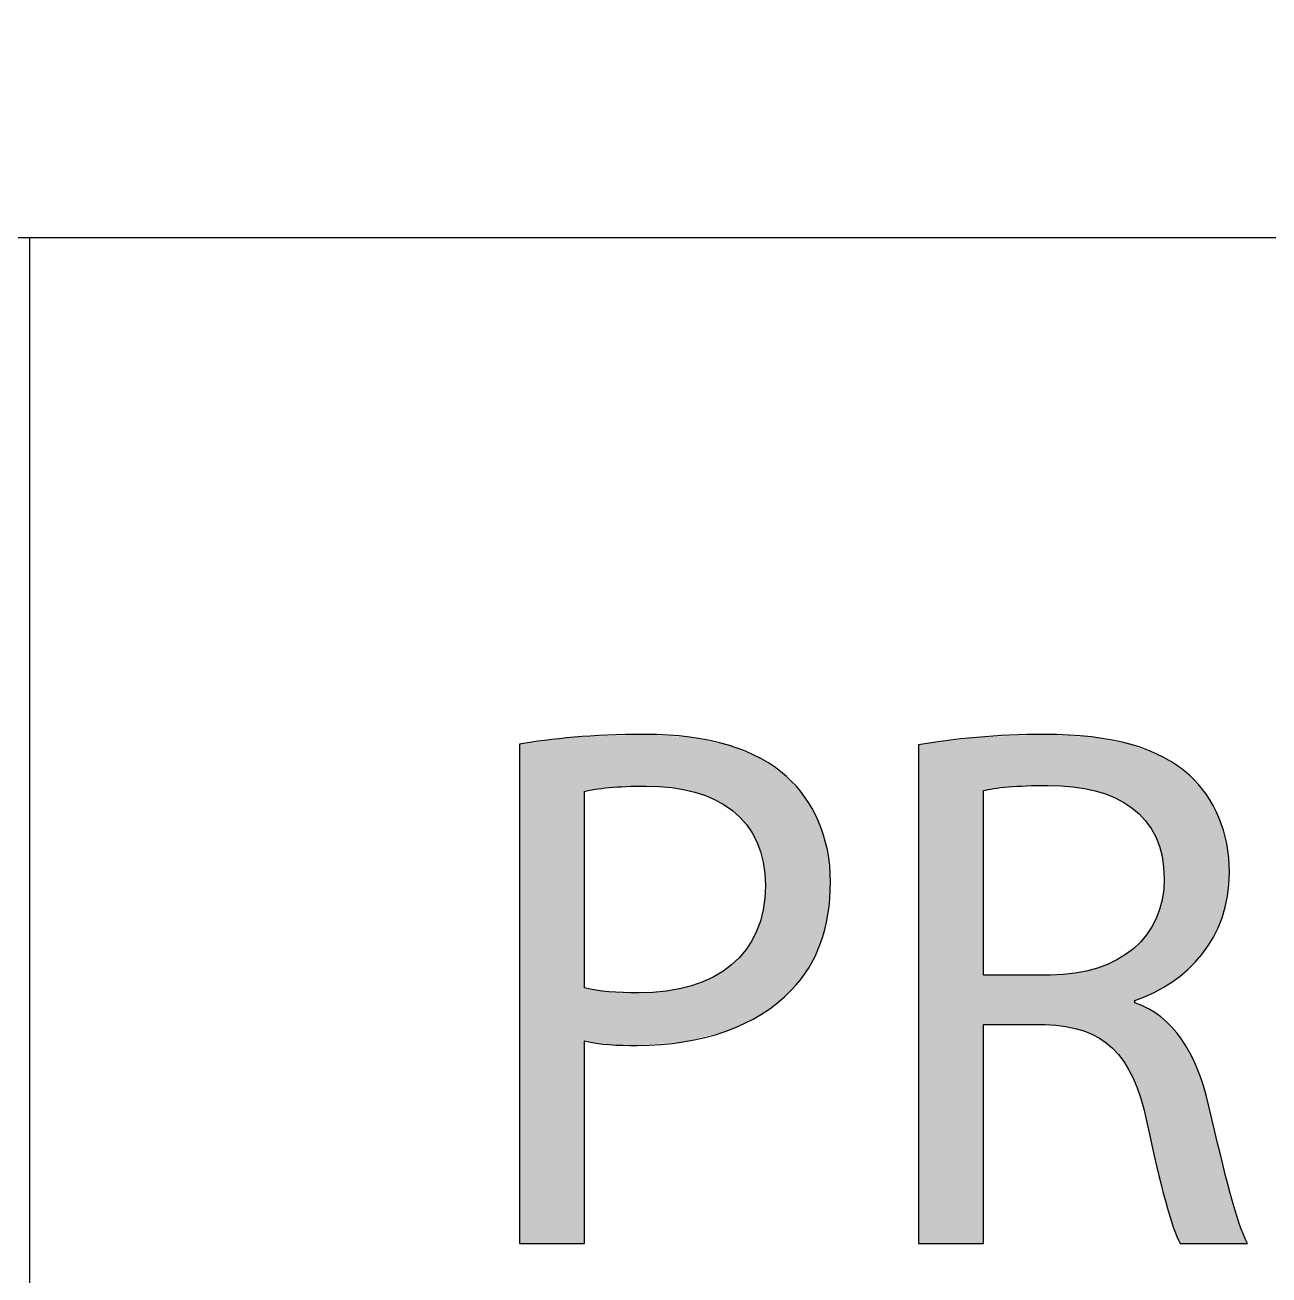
# Model space of a CAD drawing. Extents: x 0 to 360, y -268 to 0.
# Drawn here: x 291.02 to 295.99, y -200.15 to -195.15 of the extents above; entities that cross this region are included whole.
import ezdxf

# ---------------------------------------------------------------- set-up
doc = ezdxf.new("R2010")
doc.units = 0
doc.layers.add('LAYER_1', color=7, linetype='CONTINUOUS')

# ---------------------------------------------------------------- blocks, each defined once
blk = doc.blocks.new('*U217')
at = {"layer": 'LAYER_1', "color": 250}
for points in [[(293.2147, -200.0228), (292.9961, -198.0256), (293.2147, -197.9983)], [(293.2565, -200.0228), (293.2147, -197.9983), (293.2565, -197.9966)], [(293.2979, -198.2062), (293.2565, -197.9966), (293.2979, -197.9949)], [(293.3021, -198.2057), (293.2979, -197.9949), (293.3021, -197.9947)], [(293.3532, -198.1995), (293.3021, -197.9947), (293.3532, -197.9926)], [(293.3537, -198.1994), (293.3532, -197.9926), (293.3537, -197.9926)], [(293.3549, -198.1994), (293.3537, -197.9926), (293.3549, -197.9925)], [(293.4667, -198.1949), (293.3549, -197.9925), (293.4667, -197.9879)], [(293.4722, -198.1946), (293.4667, -197.9879), (293.4722, -197.9877)], [(293.4963, -198.1937), (293.4722, -197.9877), (293.4963, -197.9867)], [(293.5025, -198.1934), (293.5025, -197.9871), (293.5298, -198.195)], [(293.5298, -198.195), (293.5298, -197.9888), (293.5844, -198.1983)], [(293.5844, -198.1983), (293.5844, -197.9921), (293.6047, -198.1995)], [(293.6047, -198.1995), (293.6047, -197.9933), (293.6359, -198.2045)], [(293.6359, -198.2045), (293.6359, -197.9952), (293.6509, -198.2069)], [(293.6509, -198.2069), (293.6509, -197.9962), (293.6522, -198.2071)], [(293.6522, -198.2071), (293.6522, -197.9962), (293.677, -198.213)], [(293.677, -198.213), (293.677, -197.9978), (293.6843, -198.2148)], [(293.6843, -198.2148), (293.6843, -197.9993), (293.697, -198.2178)], [(293.697, -198.2178), (293.697, -198.002), (293.7293, -198.2284)], [(293.7293, -198.2284), (293.7293, -198.0087), (293.7392, -198.2316)], [(293.7392, -198.2316), (293.7392, -198.0108), (293.771, -198.2453)], [(293.771, -198.2453), (293.771, -198.0175), (293.7784, -198.2485)], [(293.7784, -198.2485), (293.7784, -198.019), (293.8092, -198.2656)], [(293.8092, -198.2656), (293.8092, -198.0255), (293.8146, -198.2686)], [(293.8146, -198.2686), (293.8146, -198.0266), (293.8182, -198.2711)], [(293.8182, -198.2711), (293.8182, -198.0274), (293.8318, -198.2806)], [(293.8318, -198.2806), (293.8318, -198.0302), (293.8438, -198.2891)], [(293.8438, -198.2891), (293.8438, -198.0351), (293.8476, -198.2917)], [(293.8476, -198.2917), (293.8476, -198.0367), (293.8747, -198.3158)], [(293.8747, -198.3158), (293.8747, -198.0478), (293.8773, -198.3181)], [(293.8773, -198.3181), (293.8773, -198.0488), (293.8941, -198.3371)], [(293.8941, -198.3371), (293.8941, -198.0557), (293.9019, -198.3458)], [(293.9019, -198.3458), (293.9019, -198.0589), (293.9035, -198.3476)], [(293.9035, -198.3476), (293.9035, -198.0596), (293.9251, -198.379)], [(293.9251, -198.379), (293.9251, -198.0684), (293.926, -198.3803)], [(293.926, -198.3803), (293.926, -198.0688), (293.9443, -198.4153)], [(293.9443, -198.4153), (293.9443, -198.0763), (293.9448, -198.4162)], [(293.9448, -198.4162), (293.9448, -198.0765), (293.9595, -198.4548)], [(293.9595, -198.4548), (293.9595, -198.0825), (293.9597, -198.4554)], [(293.9597, -198.4554), (293.9597, -198.0826), (293.9605, -198.4586)], [(293.9605, -198.4586), (293.9605, -198.0829), (293.9641, -198.4728)], [(293.9641, -198.4728), (293.9641, -198.0854), (293.9704, -198.4975)], [(293.9704, -198.4975), (293.9704, -198.0899), (293.9705, -198.4978)], [(293.9705, -198.4978), (293.9705, -198.0899), (293.9771, -198.5434)], [(293.9771, -198.5434), (293.9771, -198.0945), (293.9771, -198.5434)], [(293.9771, -198.5434), (293.9771, -198.0945), (293.9793, -198.5924)], [(293.9793, -199.0951), (293.9771, -198.642), (293.9793, -198.5924)], [(293.9771, -199.0966), (293.9705, -198.6887), (293.9771, -198.6421)], [(293.9771, -199.0966), (293.9771, -198.6421), (293.9771, -198.642)], [(293.9605, -199.1078), (293.9597, -198.7324), (293.9605, -198.7291)], [(293.9641, -199.1058), (293.9605, -198.7291), (293.9641, -198.7145)], [(293.9704, -199.1013), (293.9641, -198.7145), (293.9704, -198.6891)], [(293.9705, -199.1013), (293.9704, -198.6891), (293.9705, -198.6887)], [(293.9443, -199.1166), (293.926, -198.8108), (293.9443, -198.7744)], [(293.9448, -199.1163), (293.9443, -198.7744), (293.9448, -198.7731)], [(293.9595, -199.1083), (293.9448, -198.7731), (293.9595, -198.7332)], [(293.9597, -199.1082), (293.9595, -198.7332), (293.9597, -198.7324)], [(293.9251, -199.127), (293.9035, -198.8454), (293.9251, -198.8127)], [(293.926, -199.1265), (293.9251, -198.8127), (293.926, -198.8108)], [(293.8747, -199.1519), (293.8476, -198.9054), (293.8747, -198.88)], [(293.8773, -199.1509), (293.8747, -198.88), (293.8773, -198.877)], [(293.8941, -199.1439), (293.8773, -198.877), (293.8941, -198.857)], [(293.9019, -199.1397), (293.8941, -198.857), (293.9019, -198.8479)], [(293.9035, -199.1388), (293.9019, -198.8479), (293.9035, -198.8454)], [(293.8146, -199.1761), (293.8092, -198.9347), (293.8146, -198.9307)], [(293.8182, -199.1752), (293.8146, -198.9307), (293.8182, -198.928)], [(293.8318, -199.1696), (293.8182, -198.928), (293.8318, -198.9179)], [(293.8438, -199.1646), (293.8318, -198.9179), (293.8438, -198.909)], [(293.8476, -199.1631), (293.8438, -198.909), (293.8476, -198.9054)], [(293.7293, -199.1974), (293.697, -198.9878), (293.7293, -198.9765)], [(293.7392, -199.195), (293.7293, -198.9765), (293.7392, -198.9719)], [(293.771, -199.187), (293.7392, -198.9719), (293.771, -198.9573)], [(293.7784, -199.1851), (293.771, -198.9573), (293.7784, -198.9529)], [(293.8092, -199.1774), (293.7784, -198.9529), (293.8092, -198.9347)], [(293.2565, -199.2132), (293.2565, -199.0003), (293.2979, -199.2193)], [(293.2979, -199.2193), (293.2979, -199.009), (293.3021, -199.2199)], [(293.3021, -199.2199), (293.3021, -199.0099), (293.3532, -199.2274)], [(293.3532, -199.2274), (293.3532, -199.0163), (293.3537, -199.2275)], [(293.3537, -199.2275), (293.3537, -199.0163), (293.3549, -199.2277)], [(293.3549, -199.2277), (293.3549, -199.0163), (293.4667, -199.2311)], [(293.4963, -199.2288), (293.4722, -199.0209), (293.4963, -199.0202)], [(293.5025, -199.2283), (293.4963, -199.0202), (293.5025, -199.02)], [(293.5298, -199.2263), (293.5025, -199.02), (293.5298, -199.0191)], [(293.5844, -199.2221), (293.5298, -199.0191), (293.5844, -199.0137)], [(293.6047, -199.2206), (293.5844, -199.0137), (293.6047, -199.0102)], [(293.6359, -199.2182), (293.6047, -199.0102), (293.6359, -199.0048)], [(293.6509, -199.217), (293.6359, -199.0048), (293.6509, -199.0009)], [(293.6522, -199.2167), (293.6509, -199.0009), (293.6522, -199.0006)], [(293.677, -199.2105), (293.6522, -199.0006), (293.677, -198.9942)], [(293.6843, -199.2087), (293.677, -198.9942), (293.6843, -198.9923)], [(293.697, -199.2055), (293.6843, -198.9923), (293.697, -198.9878)]]:
    blk.add_solid(points, dxfattribs=at)
at = {"layer": 'LAYER_1', "color": 250, "extrusion": (0, 0, -1)}
for points in [[(-292.9961, -200.0228), (-292.9961, -198.0256), (-293.2147, -200.0228)], [(-293.2147, -200.0228), (-293.2147, -197.9983), (-293.2565, -200.0228)], [(-293.2565, -198.2148), (-293.2565, -197.9966), (-293.2979, -198.2062)], [(-293.2979, -198.2062), (-293.2979, -197.9949), (-293.3021, -198.2057)], [(-293.3021, -198.2057), (-293.3021, -197.9947), (-293.3532, -198.1995)], [(-293.3532, -198.1995), (-293.3532, -197.9926), (-293.3537, -198.1994)], [(-293.3537, -198.1994), (-293.3537, -197.9926), (-293.3549, -198.1994)], [(-293.3549, -198.1994), (-293.3549, -197.9925), (-293.4667, -198.1949)], [(-293.4667, -198.1949), (-293.4667, -197.9879), (-293.4722, -198.1946)], [(-293.4722, -198.1946), (-293.4722, -197.9877), (-293.4963, -198.1937)], [(-293.4963, -198.1937), (-293.4963, -197.9867), (-293.5025, -198.1934)], [(-293.5025, -198.1934), (-293.4963, -197.9867), (-293.5025, -197.9871)], [(-293.5298, -198.195), (-293.5025, -197.9871), (-293.5298, -197.9888)], [(-293.5844, -198.1983), (-293.5298, -197.9888), (-293.5844, -197.9921)], [(-293.6047, -198.1995), (-293.5844, -197.9921), (-293.6047, -197.9933)], [(-293.6359, -198.2045), (-293.6047, -197.9933), (-293.6359, -197.9952)], [(-293.6509, -198.2069), (-293.6359, -197.9952), (-293.6509, -197.9962)], [(-293.6522, -198.2071), (-293.6509, -197.9962), (-293.6522, -197.9962)], [(-293.677, -198.213), (-293.6522, -197.9962), (-293.677, -197.9978)], [(-293.6843, -198.2148), (-293.677, -197.9978), (-293.6843, -197.9993)], [(-293.697, -198.2178), (-293.6843, -197.9993), (-293.697, -198.002)], [(-293.7293, -198.2284), (-293.697, -198.002), (-293.7293, -198.0087)], [(-293.7392, -198.2316), (-293.7293, -198.0087), (-293.7392, -198.0108)], [(-293.771, -198.2453), (-293.7392, -198.0108), (-293.771, -198.0175)], [(-293.7784, -198.2485), (-293.771, -198.0175), (-293.7784, -198.019)], [(-293.8092, -198.2656), (-293.7784, -198.019), (-293.8092, -198.0255)], [(-293.8146, -198.2686), (-293.8092, -198.0255), (-293.8146, -198.0266)], [(-293.8182, -198.2711), (-293.8146, -198.0266), (-293.8182, -198.0274)], [(-293.8318, -198.2806), (-293.8182, -198.0274), (-293.8318, -198.0302)], [(-293.8438, -198.2891), (-293.8318, -198.0302), (-293.8438, -198.0351)], [(-293.8476, -198.2917), (-293.8438, -198.0351), (-293.8476, -198.0367)], [(-293.8747, -198.3158), (-293.8476, -198.0367), (-293.8747, -198.0478)], [(-293.8773, -198.3181), (-293.8747, -198.0478), (-293.8773, -198.0488)], [(-293.8941, -198.3371), (-293.8773, -198.0488), (-293.8941, -198.0557)], [(-293.9019, -198.3458), (-293.8941, -198.0557), (-293.9019, -198.0589)], [(-293.9035, -198.3476), (-293.9019, -198.0589), (-293.9035, -198.0596)], [(-293.9251, -198.379), (-293.9035, -198.0596), (-293.9251, -198.0684)], [(-293.926, -198.3803), (-293.9251, -198.0684), (-293.926, -198.0688)], [(-293.9443, -198.4153), (-293.926, -198.0688), (-293.9443, -198.0763)], [(-293.9448, -198.4162), (-293.9443, -198.0763), (-293.9448, -198.0765)], [(-293.9595, -198.4548), (-293.9448, -198.0765), (-293.9595, -198.0825)], [(-293.9597, -198.4554), (-293.9595, -198.0825), (-293.9597, -198.0826)], [(-293.9605, -198.4586), (-293.9597, -198.0826), (-293.9605, -198.0829)], [(-293.9641, -198.4728), (-293.9605, -198.0829), (-293.9641, -198.0854)], [(-293.9704, -198.4975), (-293.9641, -198.0854), (-293.9704, -198.0899)], [(-293.9705, -198.4978), (-293.9704, -198.0899), (-293.9705, -198.0899)], [(-293.9771, -198.5434), (-293.9705, -198.0899), (-293.9771, -198.0945)], [(-293.9771, -198.5434), (-293.9771, -198.0945), (-293.9771, -198.0945)], [(-293.9793, -198.5924), (-293.9771, -198.0945), (-293.9793, -198.0961)], [(-293.9793, -199.0951), (-293.9793, -198.0961), (-294.0276, -199.0609)], [(-294.0276, -199.0609), (-293.9793, -198.0961), (-294.0276, -198.1298)], [(-294.0276, -199.0609), (-294.0276, -198.1298), (-294.0634, -199.0281)], [(-294.0634, -199.0281), (-294.0276, -198.1298), (-294.0634, -198.1548)], [(-294.0634, -199.0281), (-294.0634, -198.1548), (-294.084, -199.0092)], [(-294.084, -199.0092), (-294.0634, -198.1548), (-294.084, -198.1778)], [(-294.084, -199.0092), (-294.084, -198.1778), (-294.1363, -198.9425)], [(-294.1363, -198.9425), (-294.084, -198.1778), (-294.1363, -198.2359)], [(-294.1363, -198.9425), (-294.1363, -198.2359), (-294.1514, -198.9232)], [(-294.1514, -198.9232), (-294.1363, -198.2359), (-294.1514, -198.2627)], [(-294.1514, -198.9232), (-294.1514, -198.2627), (-294.1919, -198.8396)], [(-294.1919, -198.8396), (-294.1514, -198.2627), (-294.1919, -198.3345)], [(-294.1919, -198.8396), (-294.1919, -198.3345), (-294.2001, -198.8225)], [(-294.2001, -198.8225), (-294.1919, -198.3345), (-294.2001, -198.3612)], [(-294.2001, -198.8225), (-294.2001, -198.3612), (-294.2273, -198.7168)], [(-294.2273, -198.7168), (-294.2001, -198.3612), (-294.2273, -198.4488)], [(-294.2273, -198.7168), (-294.2273, -198.4488), (-294.2298, -198.7072)], [(-294.2298, -198.7072), (-294.2273, -198.4488), (-294.2298, -198.4741)], [(-294.2298, -198.7072), (-294.2298, -198.4741), (-294.2397, -198.5772)], [(-293.9771, -199.0966), (-293.9771, -198.642), (-293.9793, -199.0951)], [(-293.9771, -199.0966), (-293.9771, -198.6421), (-293.9771, -199.0966)], [(-293.9605, -199.1078), (-293.9605, -198.7291), (-293.9641, -199.1058)], [(-293.9641, -199.1058), (-293.9641, -198.7145), (-293.9704, -199.1013)], [(-293.9704, -199.1013), (-293.9704, -198.6891), (-293.9705, -199.1013)], [(-293.9705, -199.1013), (-293.9705, -198.6887), (-293.9771, -199.0966)], [(-293.9443, -199.1166), (-293.9443, -198.7744), (-293.9448, -199.1163)], [(-293.9448, -199.1163), (-293.9448, -198.7731), (-293.9595, -199.1083)], [(-293.9595, -199.1083), (-293.9595, -198.7332), (-293.9597, -199.1082)], [(-293.9597, -199.1082), (-293.9597, -198.7324), (-293.9605, -199.1078)], [(-293.9251, -199.127), (-293.9251, -198.8127), (-293.926, -199.1265)], [(-293.926, -199.1265), (-293.926, -198.8108), (-293.9443, -199.1166)], [(-293.8747, -199.1519), (-293.8747, -198.88), (-293.8773, -199.1509)], [(-293.8773, -199.1509), (-293.8773, -198.877), (-293.8941, -199.1439)], [(-293.8941, -199.1439), (-293.8941, -198.857), (-293.9019, -199.1397)], [(-293.9019, -199.1397), (-293.9019, -198.8479), (-293.9035, -199.1388)], [(-293.9035, -199.1388), (-293.9035, -198.8454), (-293.9251, -199.127)], [(-293.8146, -199.1761), (-293.8146, -198.9307), (-293.8182, -199.1752)], [(-293.8182, -199.1752), (-293.8182, -198.928), (-293.8318, -199.1696)], [(-293.8318, -199.1696), (-293.8318, -198.9179), (-293.8438, -199.1646)], [(-293.8438, -199.1646), (-293.8438, -198.909), (-293.8476, -199.1631)], [(-293.8476, -199.1631), (-293.8476, -198.9054), (-293.8747, -199.1519)], [(-293.7293, -199.1974), (-293.7293, -198.9765), (-293.7392, -199.195)], [(-293.7392, -199.195), (-293.7392, -198.9719), (-293.771, -199.187)], [(-293.771, -199.187), (-293.771, -198.9573), (-293.7784, -199.1851)], [(-293.7784, -199.1851), (-293.7784, -198.9529), (-293.8092, -199.1774)], [(-293.8092, -199.1774), (-293.8092, -198.9347), (-293.8146, -199.1761)], [(-293.2979, -199.2193), (-293.2565, -199.0003), (-293.2979, -199.009)], [(-293.3021, -199.2199), (-293.2979, -199.009), (-293.3021, -199.0099)], [(-293.3532, -199.2274), (-293.3021, -199.0099), (-293.3532, -199.0163)], [(-293.3537, -199.2275), (-293.3532, -199.0163), (-293.3537, -199.0163)], [(-293.3549, -199.2277), (-293.3537, -199.0163), (-293.3549, -199.0163)], [(-293.4667, -199.2311), (-293.3549, -199.0163), (-293.4667, -199.0207)], [(-293.4667, -199.2311), (-293.4667, -199.0207), (-293.4722, -199.2307)], [(-293.4722, -199.2307), (-293.4667, -199.0207), (-293.4722, -199.0209)], [(-293.4722, -199.2307), (-293.4722, -199.0209), (-293.4963, -199.2288)], [(-293.4963, -199.2288), (-293.4963, -199.0202), (-293.5025, -199.2283)], [(-293.5025, -199.2283), (-293.5025, -199.02), (-293.5298, -199.2263)], [(-293.5298, -199.2263), (-293.5298, -199.0191), (-293.5844, -199.2221)], [(-293.5844, -199.2221), (-293.5844, -199.0137), (-293.6047, -199.2206)], [(-293.6047, -199.2206), (-293.6047, -199.0102), (-293.6359, -199.2182)], [(-293.6359, -199.2182), (-293.6359, -199.0048), (-293.6509, -199.217)], [(-293.6509, -199.217), (-293.6509, -199.0009), (-293.6522, -199.2167)], [(-293.6522, -199.2167), (-293.6522, -199.0006), (-293.677, -199.2105)], [(-293.677, -199.2105), (-293.677, -198.9942), (-293.6843, -199.2087)], [(-293.6843, -199.2087), (-293.6843, -198.9923), (-293.697, -199.2055)], [(-293.697, -199.2055), (-293.697, -198.9878), (-293.7293, -199.1974)]]:
    blk.add_solid(points, dxfattribs=at)
blk = doc.blocks.new('*U218')
at = {"layer": 'LAYER_1', "color": 250}
for points in [[(294.8246, -200.0228), (294.5911, -198.0287), (294.8246, -197.9987)], [(294.8516, -200.0228), (294.8246, -197.9987), (294.8516, -197.9975)], [(294.8934, -198.2033), (294.8516, -197.9975), (294.8934, -197.9956)], [(294.9506, -198.1966), (294.8934, -197.9956), (294.9506, -197.993)], [(295.0228, -198.1922), (294.9506, -197.993), (295.0228, -197.9898)], [(295.0921, -198.191), (295.0228, -197.9898), (295.0921, -197.9867)], [(295.11, -198.1907), (295.11, -197.9877), (295.1189, -198.1911)], [(295.1189, -198.1911), (295.1189, -197.9881), (295.1699, -198.1939)], [(295.1699, -198.1939), (295.1699, -197.9908), (295.1807, -198.1945)], [(295.1807, -198.1945), (295.1807, -197.9914), (295.2091, -198.1961)], [(295.2091, -198.1961), (295.2091, -197.9929), (295.2184, -198.1974)], [(295.2184, -198.1974), (295.2184, -197.9934), (295.2529, -198.2025)], [(295.2529, -198.2025), (295.2529, -197.9952), (295.2552, -198.2029)], [(295.2552, -198.2029), (295.2552, -197.9953), (295.2643, -198.2049)], [(295.2643, -198.2049), (295.2643, -197.9958), (295.2835, -198.2091)], [(295.2835, -198.2091), (295.2835, -197.9968), (295.2988, -198.2125)], [(295.2988, -198.2125), (295.2988, -197.9998), (295.3075, -198.2152)], [(295.3075, -198.2152), (295.3075, -198.0015), (295.315, -198.2174)], [(295.315, -198.2174), (295.315, -198.0029), (295.3398, -198.225)], [(295.3398, -198.225), (295.3398, -198.0077), (295.3479, -198.2283)], [(295.3479, -198.2283), (295.3479, -198.0092), (295.3679, -198.2363)], [(295.3679, -198.2363), (295.3679, -198.0131), (295.378, -198.2404)], [(295.378, -198.2404), (295.378, -198.015), (295.3854, -198.2442)], [(295.3854, -198.2442), (295.3854, -198.0164), (295.4126, -198.2584)], [(295.4126, -198.2584), (295.4126, -198.0217), (295.4133, -198.2588)], [(295.4133, -198.2588), (295.4133, -198.0218), (295.4198, -198.2631)], [(295.4198, -198.2631), (295.4198, -198.0231), (295.4426, -198.2782)], [(295.4426, -198.2782), (295.4426, -198.0274), (295.4455, -198.2801)], [(295.4455, -198.2801), (295.4455, -198.0286), (295.4498, -198.2837)], [(295.4498, -198.2837), (295.4498, -198.0303), (295.451, -198.2848)], [(295.451, -198.2848), (295.451, -198.0308), (295.4572, -198.29)], [(295.4572, -198.29), (295.4572, -198.0332), (295.4745, -198.3046)], [(295.4745, -198.3046), (295.4745, -198.0401), (295.479, -198.3095)], [(295.479, -198.3095), (295.479, -198.0419), (295.4805, -198.311)], [(295.4805, -198.311), (295.4805, -198.0424), (295.5001, -198.3321)], [(295.5001, -198.3321), (295.5001, -198.0502), (295.5037, -198.3371)], [(295.5037, -198.3371), (295.5037, -198.0516), (295.5055, -198.3396)], [(295.5055, -198.3396), (295.5055, -198.0523), (295.5118, -198.3484)], [(295.5118, -198.3484), (295.5118, -198.0549), (295.5222, -198.3628)], [(295.5222, -198.3628), (295.5222, -198.0589), (295.5248, -198.3677)], [(295.5248, -198.3677), (295.5248, -198.06), (295.5338, -198.3843)], [(295.5338, -198.3843), (295.5338, -198.0636), (295.5406, -198.3968)], [(295.5406, -198.3968), (295.5406, -198.0662), (295.5424, -198.4013)], [(295.5424, -198.4013), (295.5424, -198.0669), (295.5551, -198.4339)], [(295.5551, -198.4339), (295.5551, -198.072), (295.5562, -198.438)], [(295.5562, -198.438), (295.5562, -198.0724), (295.561, -198.4562)], [(295.561, -198.4562), (295.561, -198.0743), (295.5657, -198.4744)], [(295.5657, -198.4744), (295.5657, -198.0762), (295.5662, -198.4778)], [(295.5662, -198.4778), (295.5662, -198.0764), (295.5722, -198.5182)], [(295.5722, -198.5182), (295.5722, -198.0787), (295.5723, -198.5211)], [(295.5723, -198.5211), (295.5723, -198.0788), (295.5725, -198.5241)], [(295.5725, -198.5241), (295.5725, -198.0789), (295.5744, -198.5655)], [(295.5744, -198.9957), (295.5725, -198.6049), (295.5744, -198.5655)], [(295.5722, -198.997), (295.5662, -198.6482), (295.5722, -198.6087)], [(295.5723, -198.9969), (295.5722, -198.6087), (295.5723, -198.6078)], [(295.5725, -198.9969), (295.5723, -198.6078), (295.5725, -198.6049)], [(295.561, -199.0036), (295.5562, -198.6866), (295.561, -198.6684)], [(295.5657, -199.0008), (295.561, -198.6684), (295.5657, -198.6502)], [(295.5662, -199.0005), (295.5657, -198.6502), (295.5662, -198.6482)], [(295.5406, -199.0154), (295.5338, -198.7393), (295.5406, -198.7263)], [(295.5424, -199.0144), (295.5406, -198.7263), (295.5424, -198.7228)], [(295.5551, -199.0069), (295.5424, -198.7228), (295.5551, -198.6894)], [(295.5562, -199.0063), (295.5551, -198.6894), (295.5562, -198.6866)], [(295.5118, -199.0285), (295.5055, -198.7857), (295.5118, -198.7762)], [(295.5222, -199.0242), (295.5118, -198.7762), (295.5222, -198.7607)], [(295.5248, -199.0231), (295.5222, -198.7607), (295.5248, -198.7568)], [(295.5338, -199.0194), (295.5248, -198.7568), (295.5338, -198.7393)], [(295.4745, -199.0441), (295.4572, -198.8381), (295.4745, -198.8217)], [(295.479, -199.0422), (295.4745, -198.8217), (295.479, -198.8174)], [(295.4805, -199.0416), (295.479, -198.8174), (295.4805, -198.8158)], [(295.5001, -199.0334), (295.4805, -198.8158), (295.5001, -198.7926)], [(295.5037, -199.0319), (295.5001, -198.7926), (295.5037, -198.7884)], [(295.5055, -199.0312), (295.5037, -198.7884), (295.5055, -198.7857)], [(295.4126, -199.2954), (295.3854, -198.8887), (295.4126, -198.8721)], [(295.4133, -199.2967), (295.4126, -198.8721), (295.4133, -198.8717)], [(295.4126, -199.2954), (295.4126, -198.8721), (295.4133, -199.2967)], [(295.4198, -199.3083), (295.4133, -198.8717), (295.4198, -198.8677)], [(295.4133, -199.2967), (295.4133, -198.8717), (295.4198, -199.3083)], [(295.4426, -199.3492), (295.4198, -198.8677), (295.4426, -198.8504)], [(295.4198, -199.3083), (295.4198, -198.8677), (295.4426, -199.3492)], [(295.4455, -199.3545), (295.4426, -198.8504), (295.4455, -198.8481)], [(295.4426, -199.3492), (295.4426, -198.8504), (295.4455, -199.3545)], [(295.4498, -199.3621), (295.4455, -198.8481), (295.4498, -198.8449)], [(295.4455, -199.3545), (295.4455, -198.8481), (295.4498, -199.3621)], [(295.451, -199.3654), (295.4498, -198.8449), (295.451, -198.8439)], [(295.4498, -199.3621), (295.4498, -198.8449), (295.451, -199.3654)], [(295.4572, -199.3818), (295.451, -198.8439), (295.4572, -198.8381)], [(295.451, -199.3654), (295.451, -198.8439), (295.4572, -199.3818)], [(295.2835, -199.1872), (295.2643, -198.9336), (295.2835, -198.9284)], [(295.2988, -199.1942), (295.2835, -198.9284), (295.2988, -198.9242)], [(295.2835, -199.1872), (295.2835, -198.9284), (295.2988, -199.1942)], [(295.3075, -199.1983), (295.2988, -198.9242), (295.3075, -198.9218)], [(295.2988, -199.1942), (295.2988, -198.9242), (295.3075, -199.1983)], [(295.315, -199.2017), (295.3075, -198.9218), (295.315, -198.919)], [(295.3075, -199.1983), (295.3075, -198.9218), (295.315, -199.2017)], [(295.3398, -199.2207), (295.315, -198.919), (295.3398, -198.9098)], [(295.315, -199.2017), (295.315, -198.919), (295.3398, -199.2207)], [(295.3479, -199.2269), (295.3398, -198.9098), (295.3479, -198.9067)], [(295.3398, -199.2207), (295.3398, -198.9098), (295.3479, -199.2269)], [(295.3679, -199.2422), (295.3479, -198.9067), (295.3679, -198.8971)], [(295.3479, -199.2269), (295.3479, -198.9067), (295.3679, -199.2422)], [(295.378, -199.2543), (295.3679, -198.8971), (295.378, -198.8922)], [(295.3679, -199.2422), (295.3679, -198.8971), (295.378, -199.2543)], [(295.3854, -199.263), (295.378, -198.8922), (295.3854, -198.8887)], [(295.378, -199.2543), (295.378, -198.8922), (295.3854, -199.263)], [(295.3854, -199.263), (295.3854, -198.8887), (295.4126, -199.2954)], [(295.0976, -199.147), (295.0976, -198.9493), (295.11, -199.1482)], [(295.11, -199.1482), (295.11, -198.9493), (295.1189, -199.1491)], [(295.1699, -199.154), (295.1189, -198.9493), (295.1699, -198.9475)], [(295.1189, -199.1491), (295.1189, -198.9493), (295.1699, -199.154)], [(295.1807, -199.155), (295.1699, -198.9475), (295.1807, -198.9463)], [(295.1699, -199.154), (295.1699, -198.9475), (295.1807, -199.155)], [(295.2091, -199.1621), (295.1807, -198.9463), (295.2091, -198.9433)], [(295.1807, -199.155), (295.1807, -198.9463), (295.2091, -199.1621)], [(295.2184, -199.1644), (295.2091, -198.9433), (295.2184, -198.9422)], [(295.2091, -199.1621), (295.2091, -198.9433), (295.2184, -199.1644)], [(295.2529, -199.173), (295.2184, -198.9422), (295.2529, -198.9358)], [(295.2184, -199.1644), (295.2184, -198.9422), (295.2529, -199.173)], [(295.2552, -199.174), (295.2529, -198.9358), (295.2552, -198.9353)], [(295.2529, -199.173), (295.2529, -198.9358), (295.2552, -199.174)], [(295.2643, -199.1783), (295.2552, -198.9353), (295.2643, -198.9336)], [(295.2552, -199.174), (295.2552, -198.9353), (295.2643, -199.1783)], [(295.2643, -199.1783), (295.2643, -198.9336), (295.2835, -199.1872)], [(295.4572, -199.3818), (295.4572, -199.0602), (295.4745, -199.4275)], [(295.4745, -199.4275), (295.4745, -199.0679), (295.479, -199.4395)], [(295.479, -199.4395), (295.479, -199.0699), (295.4805, -199.4432)], [(295.4805, -199.4432), (295.4805, -199.0706), (295.5001, -199.519)], [(295.5001, -199.519), (295.5001, -199.0793), (295.5037, -199.5328)], [(295.5037, -199.5328), (295.5037, -199.0809), (295.5055, -199.5398)], [(295.5055, -199.5398), (295.5055, -199.0817), (295.5118, -199.5667)], [(295.5118, -199.5667), (295.5118, -199.0845), (295.5222, -199.6106)], [(295.5222, -199.6106), (295.5222, -199.0914), (295.5248, -199.6218)], [(295.5248, -199.6218), (295.5248, -199.0931), (295.5338, -199.6601)], [(295.5338, -199.6601), (295.5338, -199.0991), (295.5406, -199.6887)], [(295.5406, -199.6887), (295.5406, -199.1036), (295.5424, -199.6963)], [(295.5424, -199.6963), (295.5424, -199.1047), (295.5551, -199.7505)], [(295.5551, -199.7505), (295.5551, -199.1132), (295.5562, -199.755)], [(295.5562, -199.755), (295.5562, -199.1139), (295.561, -199.7752)], [(295.561, -199.7752), (295.561, -199.1171), (295.5657, -199.7954)], [(295.5657, -199.7954), (295.5657, -199.1214), (295.5662, -199.7976)], [(295.5662, -199.7976), (295.5662, -199.1219), (295.5722, -199.8229)], [(295.5722, -199.8229), (295.5722, -199.1274), (295.5723, -199.8234)], [(295.5723, -199.8234), (295.5723, -199.1275), (295.5725, -199.824)], [(295.5725, -199.824), (295.5725, -199.1276), (295.5744, -199.8321)], [(295.5744, -199.8321), (295.5744, -199.1294), (295.5794, -199.8533)], [(295.5794, -199.8533), (295.5794, -199.134), (295.6048, -199.938)], [(295.6048, -199.938), (295.6048, -199.1575), (295.605, -199.9385)], [(295.605, -199.9385), (295.605, -199.1577), (295.6107, -199.9575)], [(295.6107, -199.9575), (295.6107, -199.1647), (295.6378, -200.0228)]]:
    blk.add_solid(points, dxfattribs=at)
at = {"layer": 'LAYER_1', "color": 250, "extrusion": (0, 0, -1)}
for points in [[(-294.5911, -200.0228), (-294.5911, -198.0287), (-294.8246, -200.0228)], [(-294.8246, -200.0228), (-294.8246, -197.9987), (-294.8516, -200.0228)], [(-294.8516, -198.2117), (-294.8516, -197.9975), (-294.8934, -198.2033)], [(-294.8934, -198.2033), (-294.8934, -197.9956), (-294.9506, -198.1966)], [(-294.9506, -198.1966), (-294.9506, -197.993), (-295.0228, -198.1922)], [(-295.0228, -198.1922), (-295.0228, -197.9898), (-295.0921, -198.191)], [(-295.0921, -198.191), (-295.0921, -197.9867), (-295.0976, -198.1909)], [(-295.0976, -198.1909), (-295.0921, -197.9867), (-295.0976, -197.987)], [(-295.0976, -198.1909), (-295.0976, -197.987), (-295.11, -198.1907)], [(-295.11, -198.1907), (-295.0976, -197.987), (-295.11, -197.9877)], [(-295.1189, -198.1911), (-295.11, -197.9877), (-295.1189, -197.9881)], [(-295.1699, -198.1939), (-295.1189, -197.9881), (-295.1699, -197.9908)], [(-295.1807, -198.1945), (-295.1699, -197.9908), (-295.1807, -197.9914)], [(-295.2091, -198.1961), (-295.1807, -197.9914), (-295.2091, -197.9929)], [(-295.2184, -198.1974), (-295.2091, -197.9929), (-295.2184, -197.9934)], [(-295.2529, -198.2025), (-295.2184, -197.9934), (-295.2529, -197.9952)], [(-295.2552, -198.2029), (-295.2529, -197.9952), (-295.2552, -197.9953)], [(-295.2643, -198.2049), (-295.2552, -197.9953), (-295.2643, -197.9958)], [(-295.2835, -198.2091), (-295.2643, -197.9958), (-295.2835, -197.9968)], [(-295.2988, -198.2125), (-295.2835, -197.9968), (-295.2988, -197.9998)], [(-295.3075, -198.2152), (-295.2988, -197.9998), (-295.3075, -198.0015)], [(-295.315, -198.2174), (-295.3075, -198.0015), (-295.315, -198.0029)], [(-295.3398, -198.225), (-295.315, -198.0029), (-295.3398, -198.0077)], [(-295.3479, -198.2283), (-295.3398, -198.0077), (-295.3479, -198.0092)], [(-295.3679, -198.2363), (-295.3479, -198.0092), (-295.3679, -198.0131)], [(-295.378, -198.2404), (-295.3679, -198.0131), (-295.378, -198.015)], [(-295.3854, -198.2442), (-295.378, -198.015), (-295.3854, -198.0164)], [(-295.4126, -198.2584), (-295.3854, -198.0164), (-295.4126, -198.0217)], [(-295.4133, -198.2588), (-295.4126, -198.0217), (-295.4133, -198.0218)], [(-295.4198, -198.2631), (-295.4133, -198.0218), (-295.4198, -198.0231)], [(-295.4426, -198.2782), (-295.4198, -198.0231), (-295.4426, -198.0274)], [(-295.4455, -198.2801), (-295.4426, -198.0274), (-295.4455, -198.0286)], [(-295.4498, -198.2837), (-295.4455, -198.0286), (-295.4498, -198.0303)], [(-295.451, -198.2848), (-295.4498, -198.0303), (-295.451, -198.0308)], [(-295.4572, -198.29), (-295.451, -198.0308), (-295.4572, -198.0332)], [(-295.4745, -198.3046), (-295.4572, -198.0332), (-295.4745, -198.0401)], [(-295.479, -198.3095), (-295.4745, -198.0401), (-295.479, -198.0419)], [(-295.4805, -198.311), (-295.479, -198.0419), (-295.4805, -198.0424)], [(-295.5001, -198.3321), (-295.4805, -198.0424), (-295.5001, -198.0502)], [(-295.5037, -198.3371), (-295.5001, -198.0502), (-295.5037, -198.0516)], [(-295.5055, -198.3396), (-295.5037, -198.0516), (-295.5055, -198.0523)], [(-295.5118, -198.3484), (-295.5055, -198.0523), (-295.5118, -198.0549)], [(-295.5222, -198.3628), (-295.5118, -198.0549), (-295.5222, -198.0589)], [(-295.5248, -198.3677), (-295.5222, -198.0589), (-295.5248, -198.06)], [(-295.5338, -198.3843), (-295.5248, -198.06), (-295.5338, -198.0636)], [(-295.5406, -198.3968), (-295.5338, -198.0636), (-295.5406, -198.0662)], [(-295.5424, -198.4013), (-295.5406, -198.0662), (-295.5424, -198.0669)], [(-295.5551, -198.4339), (-295.5424, -198.0669), (-295.5551, -198.072)], [(-295.5562, -198.438), (-295.5551, -198.072), (-295.5562, -198.0724)], [(-295.561, -198.4562), (-295.5562, -198.0724), (-295.561, -198.0743)], [(-295.5657, -198.4744), (-295.561, -198.0743), (-295.5657, -198.0762)], [(-295.5662, -198.4778), (-295.5657, -198.0762), (-295.5662, -198.0764)], [(-295.5722, -198.5182), (-295.5662, -198.0764), (-295.5722, -198.0787)], [(-295.5723, -198.5211), (-295.5722, -198.0787), (-295.5723, -198.0788)], [(-295.5725, -198.5241), (-295.5723, -198.0788), (-295.5725, -198.0789)], [(-295.5744, -198.5655), (-295.5725, -198.0789), (-295.5744, -198.0802)], [(-295.5744, -198.9957), (-295.5744, -198.0802), (-295.5794, -198.9928)], [(-295.5794, -198.9928), (-295.5744, -198.0802), (-295.5794, -198.0837)], [(-295.5794, -198.9928), (-295.5794, -198.0837), (-295.6048, -198.978)], [(-295.6048, -198.978), (-295.5794, -198.0837), (-295.6048, -198.1015)], [(-295.6048, -198.978), (-295.6048, -198.1015), (-295.605, -198.9779)], [(-295.605, -198.9779), (-295.6048, -198.1015), (-295.605, -198.1016)], [(-295.605, -198.9779), (-295.605, -198.1016), (-295.6107, -198.9734)], [(-295.6107, -198.9734), (-295.605, -198.1016), (-295.6107, -198.1056)], [(-295.6107, -198.9734), (-295.6107, -198.1056), (-295.6378, -198.9519)], [(-295.6378, -198.9519), (-295.6107, -198.1056), (-295.6378, -198.1244)], [(-295.6378, -198.9519), (-295.6378, -198.1244), (-295.6436, -198.9473)], [(-295.6436, -198.9473), (-295.6378, -198.1244), (-295.6436, -198.1285)], [(-295.6436, -198.9473), (-295.6436, -198.1285), (-295.6693, -198.927)], [(-295.6693, -198.927), (-295.6436, -198.1285), (-295.6693, -198.1464)], [(-295.6693, -198.927), (-295.6693, -198.1464), (-295.6764, -198.9194)], [(-295.6764, -198.9194), (-295.6693, -198.1464), (-295.6764, -198.1514)], [(-295.6764, -198.9194), (-295.6764, -198.1514), (-295.7066, -198.8868)], [(-295.7066, -198.8868), (-295.6764, -198.1514), (-295.7066, -198.186)], [(-295.7066, -198.8868), (-295.7066, -198.186), (-295.7252, -198.8669)], [(-295.7252, -198.8669), (-295.7066, -198.186), (-295.7252, -198.2072)], [(-295.7252, -198.8669), (-295.7252, -198.2072), (-295.7431, -198.84)], [(-295.7431, -198.84), (-295.7252, -198.2072), (-295.7431, -198.2276)], [(-295.7431, -198.84), (-295.7431, -198.2276), (-295.7515, -198.8275)], [(-295.7515, -198.8275), (-295.7431, -198.2276), (-295.7515, -198.2429)], [(-295.7515, -198.8275), (-295.7515, -198.2429), (-295.7712, -198.7978)], [(-295.7712, -198.7978), (-295.7515, -198.2429), (-295.7712, -198.2791)], [(-295.7712, -198.7978), (-295.7712, -198.2791), (-295.7931, -198.7487)], [(-295.7931, -198.7487), (-295.7712, -198.2791), (-295.7931, -198.3192)], [(-295.7931, -198.7487), (-295.7931, -198.3192), (-295.806, -198.7199)], [(-295.806, -198.7199), (-295.7931, -198.3192), (-295.806, -198.3618)], [(-295.806, -198.7199), (-295.806, -198.3618), (-295.8246, -198.6464)], [(-295.8246, -198.6464), (-295.806, -198.3618), (-295.8246, -198.4237)], [(-295.8246, -198.6464), (-295.8246, -198.4237), (-295.8279, -198.6335)], [(-295.8279, -198.6335), (-295.8246, -198.4237), (-295.8279, -198.4582)], [(-295.8279, -198.6335), (-295.8279, -198.4582), (-295.8355, -198.5386)], [(-295.5722, -198.997), (-295.5722, -198.6087), (-295.5723, -198.9969)], [(-295.5723, -198.9969), (-295.5723, -198.6078), (-295.5725, -198.9969)], [(-295.5725, -198.9969), (-295.5725, -198.6049), (-295.5744, -198.9957)], [(-295.561, -199.0036), (-295.561, -198.6684), (-295.5657, -199.0008)], [(-295.5657, -199.0008), (-295.5657, -198.6502), (-295.5662, -199.0005)], [(-295.5662, -199.0005), (-295.5662, -198.6482), (-295.5722, -198.997)], [(-295.5406, -199.0154), (-295.5406, -198.7263), (-295.5424, -199.0144)], [(-295.5424, -199.0144), (-295.5424, -198.7228), (-295.5551, -199.0069)], [(-295.5551, -199.0069), (-295.5551, -198.6894), (-295.5562, -199.0063)], [(-295.5562, -199.0063), (-295.5562, -198.6866), (-295.561, -199.0036)], [(-295.5118, -199.0285), (-295.5118, -198.7762), (-295.5222, -199.0242)], [(-295.5222, -199.0242), (-295.5222, -198.7607), (-295.5248, -199.0231)], [(-295.5248, -199.0231), (-295.5248, -198.7568), (-295.5338, -199.0194)], [(-295.5338, -199.0194), (-295.5338, -198.7393), (-295.5406, -199.0154)], [(-295.4745, -199.0441), (-295.4745, -198.8217), (-295.479, -199.0422)], [(-295.479, -199.0422), (-295.479, -198.8174), (-295.4805, -199.0416)], [(-295.4805, -199.0416), (-295.4805, -198.8158), (-295.5001, -199.0334)], [(-295.5001, -199.0334), (-295.5001, -198.7926), (-295.5037, -199.0319)], [(-295.5037, -199.0319), (-295.5037, -198.7884), (-295.5055, -199.0312)], [(-295.5055, -199.0312), (-295.5055, -198.7857), (-295.5118, -199.0285)], [(-295.4572, -199.0512), (-295.4572, -198.8381), (-295.4745, -199.0441)], [(-294.8516, -199.147), (-294.8516, -198.9493), (-294.8934, -199.147)], [(-294.8934, -199.147), (-294.8516, -198.9493), (-294.8934, -198.9493)], [(-294.8934, -199.147), (-294.8934, -198.9493), (-294.9506, -199.147)], [(-294.9506, -199.147), (-294.8934, -198.9493), (-294.9506, -198.9493)], [(-294.9506, -199.147), (-294.9506, -198.9493), (-295.0228, -199.147)], [(-295.0228, -199.147), (-294.9506, -198.9493), (-295.0228, -198.9493)], [(-295.0228, -199.147), (-295.0228, -198.9493), (-295.0921, -199.147)], [(-295.0921, -199.147), (-295.0228, -198.9493), (-295.0921, -198.9493)], [(-295.0921, -199.147), (-295.0921, -198.9493), (-295.0976, -199.147)], [(-295.0976, -199.147), (-295.0921, -198.9493), (-295.0976, -198.9493)], [(-295.11, -199.1482), (-295.0976, -198.9493), (-295.11, -198.9493)], [(-295.1189, -199.1491), (-295.11, -198.9493), (-295.1189, -198.9493)], [(-295.4745, -199.4275), (-295.4572, -199.0602), (-295.4745, -199.0679)], [(-295.479, -199.4395), (-295.4745, -199.0679), (-295.479, -199.0699)], [(-295.4805, -199.4432), (-295.479, -199.0699), (-295.4805, -199.0706)], [(-295.5001, -199.519), (-295.4805, -199.0706), (-295.5001, -199.0793)], [(-295.5037, -199.5328), (-295.5001, -199.0793), (-295.5037, -199.0809)], [(-295.5055, -199.5398), (-295.5037, -199.0809), (-295.5055, -199.0817)], [(-295.5118, -199.5667), (-295.5055, -199.0817), (-295.5118, -199.0845)], [(-295.5222, -199.6106), (-295.5118, -199.0845), (-295.5222, -199.0914)], [(-295.5248, -199.6218), (-295.5222, -199.0914), (-295.5248, -199.0931)], [(-295.5338, -199.6601), (-295.5248, -199.0931), (-295.5338, -199.0991)], [(-295.5406, -199.6887), (-295.5338, -199.0991), (-295.5406, -199.1036)], [(-295.5424, -199.6963), (-295.5406, -199.1036), (-295.5424, -199.1047)], [(-295.5551, -199.7505), (-295.5424, -199.1047), (-295.5551, -199.1132)], [(-295.5562, -199.755), (-295.5551, -199.1132), (-295.5562, -199.1139)], [(-295.561, -199.7752), (-295.5562, -199.1139), (-295.561, -199.1171)], [(-295.5657, -199.7954), (-295.561, -199.1171), (-295.5657, -199.1214)], [(-295.5662, -199.7976), (-295.5657, -199.1214), (-295.5662, -199.1219)], [(-295.5722, -199.8229), (-295.5662, -199.1219), (-295.5722, -199.1274)], [(-295.5723, -199.8234), (-295.5722, -199.1274), (-295.5723, -199.1275)], [(-295.5725, -199.824), (-295.5723, -199.1275), (-295.5725, -199.1276)], [(-295.5744, -199.8321), (-295.5725, -199.1276), (-295.5744, -199.1294)], [(-295.5794, -199.8533), (-295.5744, -199.1294), (-295.5794, -199.134)], [(-295.6048, -199.938), (-295.5794, -199.134), (-295.6048, -199.1575)], [(-295.605, -199.9385), (-295.6048, -199.1575), (-295.605, -199.1577)], [(-295.6107, -199.9575), (-295.605, -199.1577), (-295.6107, -199.1647)], [(-295.6378, -200.0228), (-295.6107, -199.1647), (-295.6378, -199.1982)], [(-295.6378, -200.0228), (-295.6378, -199.1982), (-295.6436, -200.0228)], [(-295.6436, -200.0228), (-295.6378, -199.1982), (-295.6436, -199.2055)], [(-295.6436, -200.0228), (-295.6436, -199.2055), (-295.6693, -200.0228)], [(-295.6693, -200.0228), (-295.6436, -199.2055), (-295.6693, -199.2534)], [(-295.6693, -200.0228), (-295.6693, -199.2534), (-295.6764, -200.0228)], [(-295.6764, -200.0228), (-295.6693, -199.2534), (-295.6764, -199.2667)], [(-295.6764, -200.0228), (-295.6764, -199.2667), (-295.7066, -200.0228)], [(-295.7066, -200.0228), (-295.6764, -199.2667), (-295.7066, -199.3233)], [(-295.7066, -200.0228), (-295.7066, -199.3233), (-295.7252, -200.0228)], [(-295.7252, -200.0228), (-295.7066, -199.3233), (-295.7252, -199.3832)], [(-295.7252, -200.0228), (-295.7252, -199.3832), (-295.7431, -200.0228)], [(-295.7431, -200.0228), (-295.7252, -199.3832), (-295.7431, -199.441)], [(-295.7431, -200.0228), (-295.7431, -199.441), (-295.7515, -200.0228)], [(-295.7515, -200.0228), (-295.7431, -199.441), (-295.7515, -199.4681)], [(-295.7515, -200.0228), (-295.7515, -199.4681), (-295.7712, -200.0228)], [(-295.7712, -200.0228), (-295.7515, -199.4681), (-295.7712, -199.5486)], [(-295.7712, -200.0228), (-295.7712, -199.5486), (-295.7931, -200.0228)], [(-295.7931, -200.0228), (-295.7712, -199.5486), (-295.7931, -199.6378)], [(-295.7931, -200.0228), (-295.7931, -199.6378), (-295.806, -200.0228)], [(-295.806, -200.0228), (-295.7931, -199.6378), (-295.806, -199.6899)], [(-295.806, -200.0228), (-295.806, -199.6899), (-295.8246, -200.0228)], [(-295.8246, -200.0228), (-295.806, -199.6899), (-295.8246, -199.7658)], [(-295.8246, -200.0228), (-295.8246, -199.7658), (-295.8279, -200.0228)], [(-295.8279, -200.0228), (-295.8246, -199.7658), (-295.8279, -199.7791)], [(-295.8279, -200.0228), (-295.8279, -199.7791), (-295.8355, -200.0228)], [(-295.8355, -200.0228), (-295.8279, -199.7791), (-295.8355, -199.8102)], [(-295.8355, -200.0228), (-295.8355, -199.8102), (-295.8384, -200.0228)], [(-295.8384, -200.0228), (-295.8355, -199.8102), (-295.8384, -199.8218)], [(-295.8384, -200.0228), (-295.8384, -199.8218), (-295.8744, -200.0228)], [(-295.8744, -200.0228), (-295.8384, -199.8218), (-295.8744, -199.9427)], [(-295.8744, -200.0228), (-295.8744, -199.9427), (-295.9072, -200.0228)]]:
    blk.add_solid(points, dxfattribs=at)
blk = doc.blocks.new('BLOCK_26')
at = {"layer": 'LAYER_1'}
for points, knots in [([(292.9961, -198.0256), (293.1215, -198.0046), (293.2868, -197.9867), (293.4963, -197.9867), (293.7547, -197.9867), (293.9435, -198.0467), (294.0634, -198.1548), (294.1708, -198.2506), (294.2397, -198.3974), (294.2397, -198.5772), (294.2397, -198.7605), (294.186, -198.9041), (294.084, -199.0092), (293.9435, -199.156), (293.7216, -199.2311), (293.4667, -199.2311), (293.3888, -199.2311), (293.3165, -199.228), (293.2565, -199.2132), (293.2565, -199.2132), (293.2565, -200.0228), (293.2565, -200.0228), (293.2565, -200.0228), (292.9961, -200.0228), (292.9961, -200.0228), (292.9961, -200.0228), (292.9961, -198.0256), (292.9961, -198.0256)], [0, 0, 0, 0, 1, 1, 1, 2, 2, 2, 3, 3, 3, 4, 4, 4, 5, 5, 5, 6, 6, 6, 7, 7, 7, 8, 8, 8, 9, 9, 9, 9]), ([(294.5911, -198.0287), (294.7228, -198.0046), (294.915, -197.9867), (295.0921, -197.9867), (295.3704, -197.9867), (295.5537, -198.0405), (295.6764, -198.1514), (295.7756, -198.2416), (295.8355, -198.3795), (295.8355, -198.5386), (295.8355, -198.8025), (295.6674, -198.9792), (295.4572, -199.0512), (295.4572, -199.0512), (295.4572, -199.0602), (295.4572, -199.0602), (295.6102, -199.1139), (295.7032, -199.2579), (295.7515, -199.4681), (295.8176, -199.7499), (295.8651, -199.9446), (295.9072, -200.0228), (295.9072, -200.0228), (295.6378, -200.0228), (295.6378, -200.0228), (295.6047, -199.9628), (295.5592, -199.7919), (295.5055, -199.5398), (295.4455, -199.2611), (295.3346, -199.156), (295.0976, -199.147), (295.0976, -199.147), (294.8516, -199.147), (294.8516, -199.147), (294.8516, -199.147), (294.8516, -200.0228), (294.8516, -200.0228), (294.8516, -200.0228), (294.5911, -200.0228), (294.5911, -200.0228), (294.5911, -200.0228), (294.5911, -198.0287), (294.5911, -198.0287)], [0, 0, 0, 0, 1, 1, 1, 2, 2, 2, 3, 3, 3, 4, 4, 4, 5, 5, 5, 6, 6, 6, 7, 7, 7, 8, 8, 8, 9, 9, 9, 10, 10, 10, 11, 11, 11, 12, 12, 12, 13, 13, 13, 14, 14, 14, 14]), ([(293.2565, -199.0003), (293.3137, -199.0154), (293.3854, -199.0209), (293.4722, -199.0209), (293.7871, -199.0209), (293.9793, -198.8652), (293.9793, -198.5924), (293.9793, -198.3226), (293.7871, -198.1934), (293.5025, -198.1934), (293.3888, -198.1934), (293.3013, -198.2024), (293.2565, -198.2148), (293.2565, -198.2148), (293.2565, -199.0003), (293.2565, -199.0003)], [0, 0, 0, 0, 1, 1, 1, 2, 2, 2, 3, 3, 3, 4, 4, 4, 5, 5, 5, 5]), ([(294.8516, -198.9493), (294.8516, -198.9493), (295.1189, -198.9493), (295.1189, -198.9493), (295.3973, -198.9493), (295.5744, -198.7963), (295.5744, -198.5655), (295.5744, -198.3043), (295.3856, -198.1907), (295.11, -198.1907), (294.9839, -198.1907), (294.8971, -198.1996), (294.8516, -198.2117), (294.8516, -198.2117), (294.8516, -198.9493), (294.8516, -198.9493)], [0, 0, 0, 0, 1, 1, 1, 2, 2, 2, 3, 3, 3, 4, 4, 4, 5, 5, 5, 5])]:
    blk.add_open_spline(points, degree=3, knots=knots, dxfattribs=at)
at = {"layer": 'LAYER_1', "color": 250}
for name in ['*U217', '*U218']:
    blk.add_blockref(name, (0, 0), dxfattribs=at)
blk = doc.blocks.new('BLOCK_20')
at = {"layer": 'LAYER_1', "color": 250}
for points in [[(290.9779, -140.0002), (307.0004, -140.0002), (307.0004, -196.0003), (290.9779, -196.0003), (290.9779, -140.0002)], [(307.0004, -196.0003), (291.0365, -196.0003), (291.0365, -251.9998), (307.0004, -251.9998), (307.0004, -196.0003)]]:
    blk.add_lwpolyline(points, dxfattribs=at)
at = {"layer": 'LAYER_1'}
blk.add_blockref('BLOCK_26', (0, 0), dxfattribs=at)
blk = doc.blocks.new('BLOCK_17')
at = {"layer": 'LAYER_1'}
blk.add_blockref('BLOCK_20', (0, 0), dxfattribs=at)

msp = doc.modelspace()

# ---------------------------------------------------------------- block references
at = {"layer": 'LAYER_1'}
msp.add_blockref('BLOCK_17', (0, 0), dxfattribs=at)

doc.saveas('drawing.dxf')
